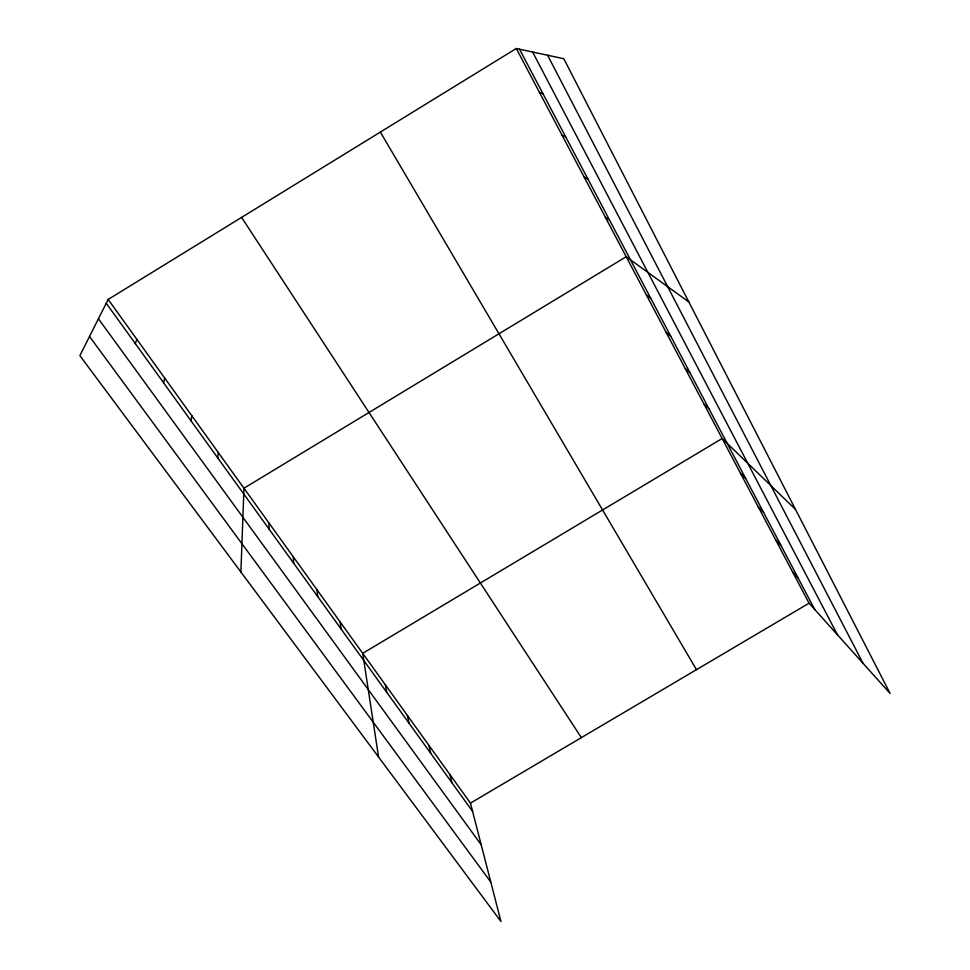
<?xml version="1.0" encoding="UTF-8"?>
<svg xmlns="http://www.w3.org/2000/svg" width="970" height="970" viewBox="0 0 970 970"><rect width="100%" height="100%" fill="white"/><g stroke="black" fill="none" stroke-linecap="round" stroke-linejoin="round"><path stroke-width="1.45" d="M240.899 572.021L243.955 488.225L626.196 256.723L688.845 301.961M217.753 457.913L218.262 452.517M191.041 420.859L191.878 415.827M163.566 382.762L164.742 378.106M135.315 343.574L136.855 339.33M108.155 299.439L79.879 355.638L500.957 921.5L470.462 803.124L108.155 299.439L516.295 48.5L563.812 58.733L890.12 693.477L809.065 603.182L516.295 48.5M470.462 803.124L809.065 603.182M539.526 92.526L542.994 93.763M562.115 135.315L565.801 137.049M584.073 176.904L587.966 179.123M605.425 217.365L609.524 220.032M646.408 295.025L650.87 298.517M666.099 332.31L670.731 336.19M685.269 368.636L690.058 372.88M703.941 404.029L708.876 408.612M795.497 509.408L722.153 438.513L362.719 653.343L378.555 757.012M740.425 473.154L745.627 478.368M758.249 506.898L763.572 512.415M775.612 539.805L781.056 545.589M792.538 571.888L798.092 577.938M89.519 336.493L490.784 882.033M98.431 318.778L481.168 844.724M106.239 303.246L472.584 811.393M241.603 217.389L581.357 737.649M380.361 132.078L696.472 669.664M519.508 49.191L814.715 609.487M532.615 52.016L837.51 634.877M547.601 55.242L863.057 663.335M449.971 774.642L451.911 782.717M428.97 745.445L430.716 753.326M407.448 715.52L408.988 723.171M385.369 684.82L386.69 692.253M340.167 621.988L341.028 628.924M317.044 589.845L317.663 596.501M293.316 556.853L293.667 563.218M268.957 522.988L269.042 529.062"/></g></svg>
